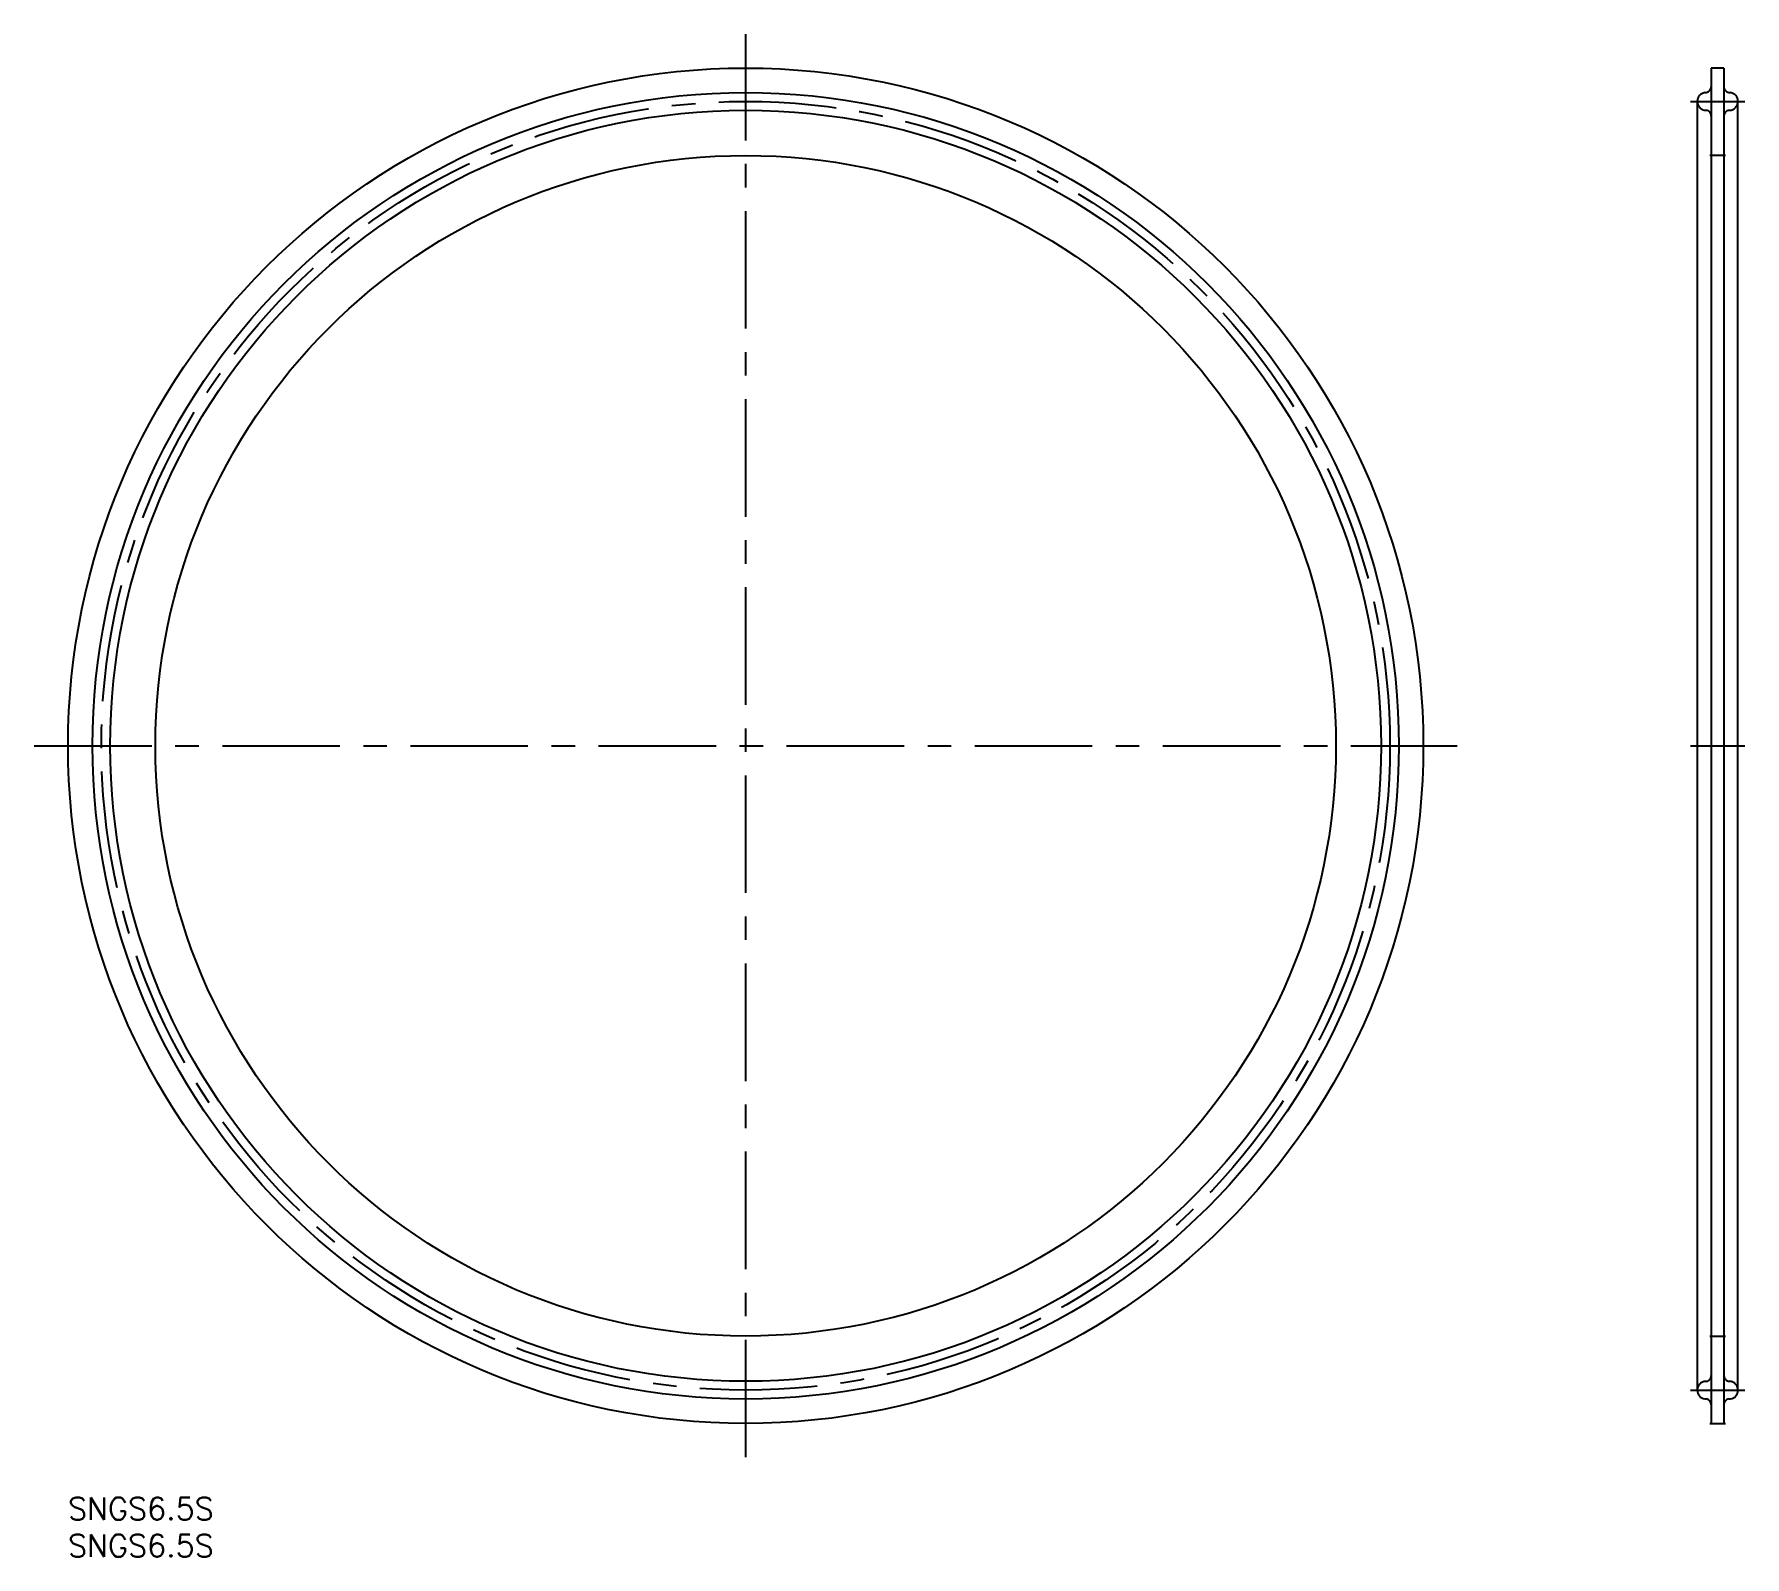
# Model space of a CAD drawing. Extents: x -5 to 226, y -8 to 198.
import ezdxf

# ---------------------------------------------------------------- set-up
doc = ezdxf.new("R2010")
doc.units = 0
doc.header["$LTSCALE"] = 0.5
doc.linetypes.add('CENTER', pattern=[50.8, 31.75, -6.35, 6.35, -6.35])
doc.linetypes.add('DASHED', pattern=[19.05, 12.7, -6.35])
for name, color, linetype in [('MSM_CENTER', 1, 'CENTER'), ('MSM_CONTINUOUS', 7, 'CONTINUOUS'), ('MSM_DASHED', 4, 'DASHED'), ('MSM_PART_NUMBER', 7, 'CONTINUOUS')]:
    doc.layers.add(name, color=color, linetype=linetype)
doc.styles.get("Standard").update_dxf_attribs({"font": 'txt.shx', "height": 3, "bigfont": 'bigfont.shx'})

msp = doc.modelspace()

# ---------------------------------------------------------------- linework, layer by layer
at = {"layer": 'MSM_CENTER'}
for p, q in [((91.5, 5.43), (91.5, 197.58)), ((219.08, 188.5), (226.42, 188.5)), ((-4.57, 101.5), (187.58, 101.5)), ((219.08, 101.5), (226.42, 101.5)), ((219.08, 14.5), (226.42, 14.5))]:
    msp.add_line(p, q, dxfattribs=at)
msp.add_circle((91.5, 101.5), 87, dxfattribs=at)
at = {"layer": 'MSM_CONTINUOUS'}
for p, q in [((223.6, 193), (221.9, 193)), ((221.9, 193), (221.9, 10)), ((223.6, 193), (223.6, 10)), ((221.02, 189.69), (221.22, 189.69)), ((224.28, 189.69), (224.48, 189.69)), ((220, 188.5), (220, 14.5)), ((225.5, 14.5), (225.5, 188.5)), ((221.02, 13.31), (221.22, 13.31)), ((224.28, 13.31), (224.48, 13.31)), ((221.7, 10), (223.8, 10))]:
    msp.add_line(p, q, dxfattribs=at)
for radius in [91.5, 88.2, 85.8, 79.7]:
    msp.add_circle((91.5, 101.5), radius, dxfattribs=at)
for centre, radius, start, end in [((221.2, 188.5), 1.2, 98.6269, 180), ((221.1, 190.48), 0.8, 278.6269, 0), ((224.4, 190.48), 0.8, 180, 261.3731), ((224.3, 188.5), 1.2, 0, 81.3731), ((221.2, 14.5), 1.2, 180, 261.3731), ((224.3, 14.5), 1.2, 278.6269, 360), ((221.1, 12.52), 0.8, 360, 81.3731), ((224.4, 12.52), 0.8, 98.6269, 180)]:
    msp.add_arc(centre, radius, start, end, dxfattribs=at)
at = {"layer": 'MSM_DASHED'}
for p, q in [((221.02, 187.31), (221.22, 187.31)), ((224.28, 187.31), (224.48, 187.31)), ((223.8, 181.2), (221.7, 181.2)), ((221.7, 21.8), (223.8, 21.8)), ((221.02, 15.69), (221.22, 15.69)), ((224.28, 15.69), (224.48, 15.69))]:
    msp.add_line(p, q, dxfattribs=at)
for centre, radius, start, end in [((221.2, 188.5), 1.2, 180, 261.3731), ((221.1, 186.52), 0.8, 360, 81.3731), ((224.4, 186.52), 0.8, 98.6269, 180), ((224.3, 188.5), 1.2, 278.6269, 360), ((221.1, 16.48), 0.8, 278.6269, 0), ((224.4, 16.48), 0.8, 180, 261.3731), ((221.2, 14.5), 1.2, 98.6269, 180), ((224.3, 14.5), 1.2, 0, 81.3731)]:
    msp.add_arc(centre, radius, start, end, dxfattribs=at)

# ---------------------------------------------------------------- texts
at = {"layer": 'MSM_PART_NUMBER'}
for p in [(0, -3), (0, -8)]:
    msp.add_text('SNGS6.5S', height=3, dxfattribs=at).set_placement(p)

doc.saveas('drawing.dxf')
